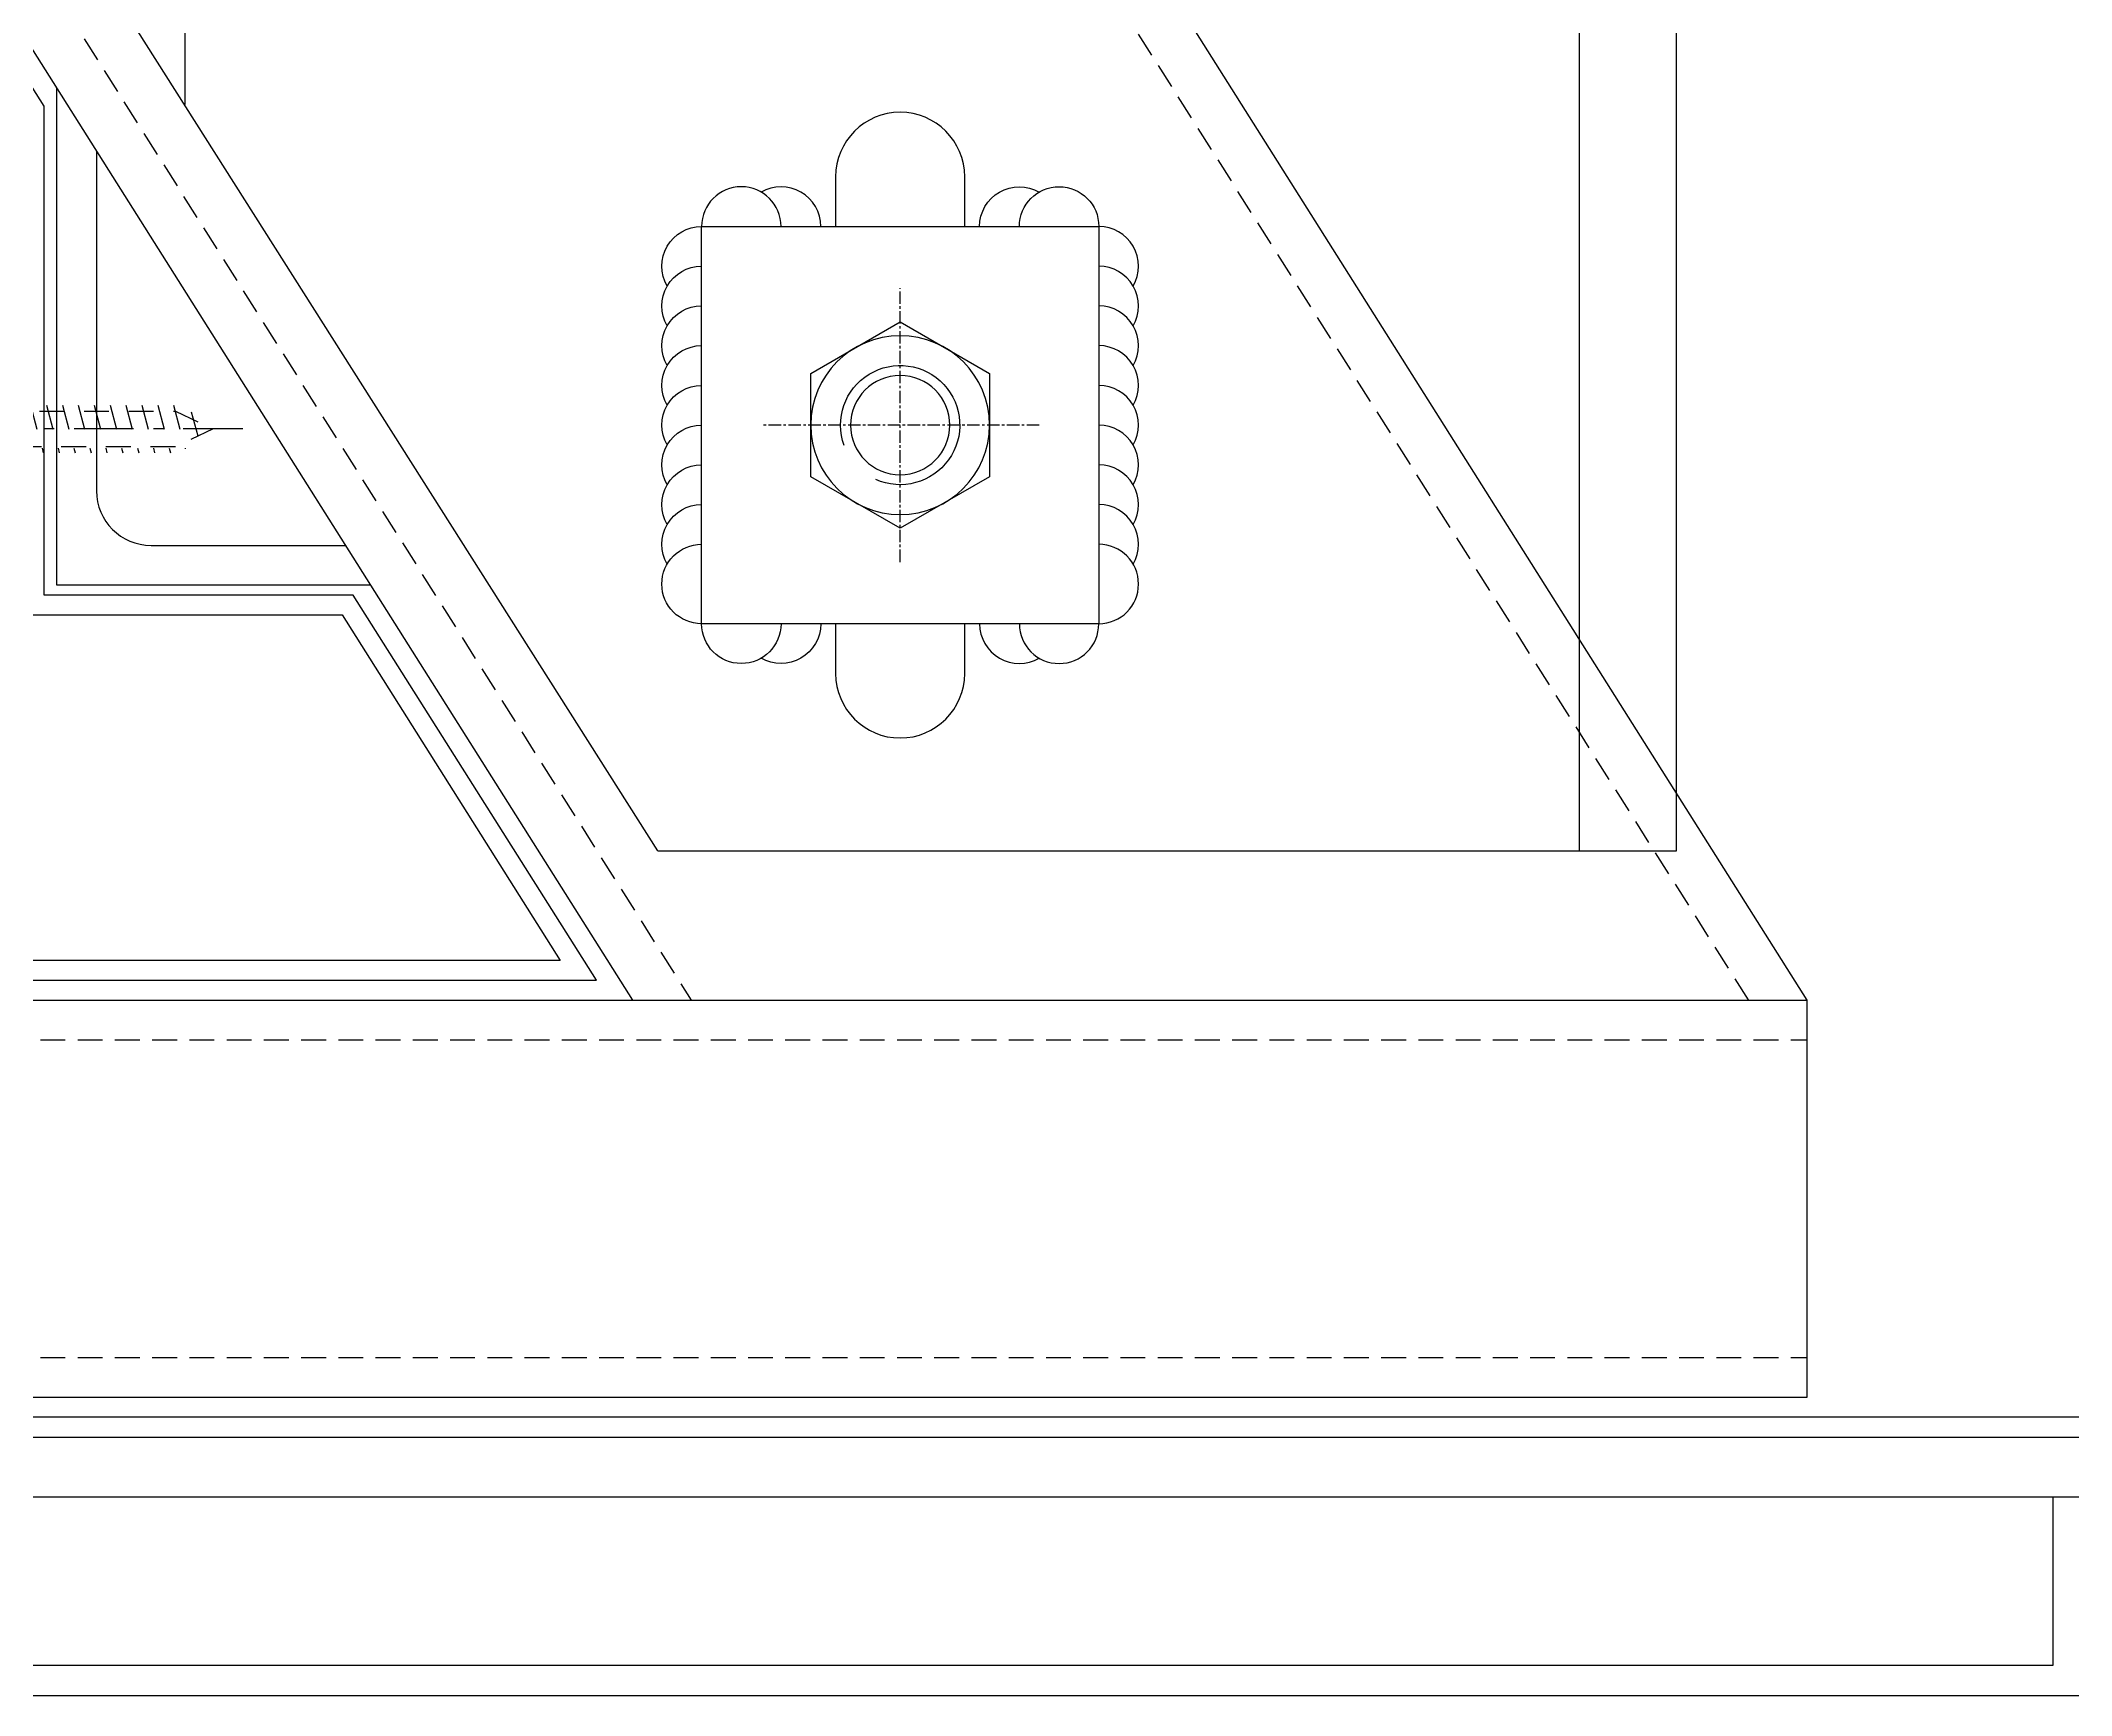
# Model space of a CAD drawing. Header units: millimetres. Extents: x 0 to 119933, y -45162 to 41221.
# Drawn here: x 36465.3 to 36669.8, y 6297.5 to 6464.1 of the extents above; entities that cross this region are included whole.
import ezdxf
from ezdxf.enums import TextEntityAlignment as Align

# ---------------------------------------------------------------- set-up
doc = ezdxf.new("R2010")
doc.units = ezdxf.units.MM
for name, pattern in [('ACAD_ISO04W100', [30, 24, -3, 0, -3]), ('CENTER', [2, 1.25, -0.25, 0.25, -0.25]), ('CENTER-PISA', [11, 6, -2, 1, -2]), ('HIDDEN', [0.375, 0.25, -0.125]), ('HIDDEN-PISA', [4.5, 2.5, -2])]:
    doc.linetypes.add(name, pattern=pattern)
doc.layers.get('DEFPOINTS').update_dxf_attribs({"color": 166})
for name, color, linetype in [('AIX', 9, 'CENTER'), ('AXIS', 1, 'ACAD_ISO04W100'), ('CW', 4, 'Continuous'), ('F-Alum', 4, 'Continuous'), ('F-Bolt', 32, 'Continuous'), ('F-SSTEEL', 3, 'Continuous'), ('F-steel', 3, 'Continuous'), ('F_ALUM', 4, 'Continuous'), ('F_FIXS', 1, 'Continuous'), ('F_STEL', 3, 'Continuous'), ('Hatch', 8, 'Continuous'), ('SC', 6, 'Continuous'), ('WELDING VW', 8, 'Continuous')]:
    doc.layers.add(name, color=color, linetype=linetype)
doc.styles.add('ROMANS', font='simplex.shx', dxfattribs={"width": 0.8, "bigfont": 'hztxt.shx'})

# ---------------------------------------------------------------- blocks, each defined once
blk = doc.blocks.new('*U372')
at = {"layer": 'AIX'}
for p, q in [((-1.4210854715202e-14, -13.78460969082656), (-1.4210854715202e-14, 13.7846096908265)), ((-14.00000000000001, 0), (13.99999999999999, 0))]:
    blk.add_line(p, q, dxfattribs=at)
at = {"layer": 'SC'}
blk.add_lwpolyline([(8.999999999999986, 5.196152422706604), (-1.4210854715202e-14, 10.39230484541324), (-9.000000000000014, 5.196152422706604), (-9.000000000000014, -5.19615242270666), (-1.4210854715202e-14, -10.39230484541329), (8.999999999999986, -5.19615242270666)], close=True, dxfattribs=at)
for centre, radius in [((-1.4210854715202e-14, 0), 8.999999999999975), ((-1.4210854715202e-14, -2.842170943040401e-14), 5)]:
    blk.add_circle(centre, radius, dxfattribs=at)
blk.add_arc((-1.4210854715202e-14, -2.842170943040401e-14), 6, 339.9386751139761, 294.2424867200839, dxfattribs=at)
blk = doc.blocks.new('*U373')
at = {"layer": 'WELDING VW'}
for centre, end in [((4, -4.996003610813204e-16), 180), ((8, -4.996003610813204e-16), 120)]:
    blk.add_arc(centre, 4, 0, end, dxfattribs=at)
blk = doc.blocks.new('*U374')
at = {"layer": 'WELDING VW'}
for centre, start in [((4, 4.996003610813204e-16), 180), ((8, 4.996003610813204e-16), 240), ((12, 4.996003610813204e-16), 240), ((16, 4.996003610813204e-16), 240), ((20, 4.996003610813204e-16), 240), ((24, 4.996003610813204e-16), 240), ((28, 4.996003610813204e-16), 240), ((32, 4.996003610813204e-16), 240), ((36, 4.996003610813204e-16), 240)]:
    blk.add_arc(centre, 4, start, 0, dxfattribs=at)
blk = doc.blocks.new('#10x22_Pan')
at = {"color": 8, "linetype": 'HIDDEN-PISA'}
for p, q in [((0.4138438763297358, 2.399999999999967), (1.699999999999136, -2.400000000000044)), ((2.013843876329759, 2.399999999999967), (3.299999999999159, -2.400000000000044)), ((3.613843876329781, 2.399999999999967), (4.899999999999181, -2.400000000000044)), ((5.213843876329804, 2.399999999999967), (6.499999999999204, -2.400000000000044)), ((6.813843876329827, 2.399999999999967), (8.099999999999227, -2.400000000000044)), ((8.41384387632985, 2.399999999999967), (9.69999999999925, -2.400000000000044)), ((10.01384387632987, 2.399999999999967), (11.29999999999927, -2.400000000000044)), ((11.6138438763299, 2.399999999999967), (12.8999999999993, -2.400000000000044)), ((13.21384387632992, 2.399999999999967), (14.49999999999932, -2.400000000000044)), ((14.81384387632994, 2.399999999999967), (16.09999999999934, -2.400000000000044)), ((16.41384387632996, 2.399999999999967), (17.69999999999936, -2.400000000000044)), ((18.01384387632999, 2.399999999999967), (19.19201573850921, -1.996997249701007)), ((19.79835977367821, 1.711377296292415), (20.61269961616347, -1.327780370490256))]:
    blk.add_line(p, q, dxfattribs=at)
at = {"color": 0, "linetype": 'ByBlock'}
blk.add_lwpolyline([(0, 4.749999999999535), (-1.390168594290003, 4.749999999999535, 0.2285372899447186), (-2.172696025254254, 4.372616109496665, 0.3492883748538538), (-2.172696025254254, -4.372616109497596, 0.2285372899447485), (-1.390168594289833, -4.750000000000465), (0, -4.750000000000238)], format="xyb", close=True, dxfattribs=at)
at = {"color": 8, "linetype": 'HIDDEN-PISA'}
for points in [[(-3.659838021111909, 0.7499999999995348), (-1.849999999999966, 0.7499999999995348), (-1.850000000000023, -0.7500000000004652), (-3.659838021111909, -0.7500000000004652)], [(-6.252776074688882e-13, 1.789999999999953), (18.19999999999936, 1.789999999999953), (21.99999999999937, -6.723788192886104e-14), (18.19999999999925, -1.790000000000088), (-6.252776074688882e-13, -1.790000000000088)]]:
    blk.add_lwpolyline(points, dxfattribs=at)
at = {"layer": 'AXIS', "color": 8, "linetype": 'CENTER-PISA'}
blk.add_line((24.989094196, -6.723788192886104e-14), (-6.700000000000216, 1.802724636235098e-14), dxfattribs=at)
at = {"layer": 'DEFPOINTS', "color": 8, "linetype": 'ByBlock', "style": 'ROMANS', "width": 0.8}
blk.add_text('#10x22', height=0.75, rotation=90, dxfattribs=at).set_placement((-1, -1.240813007896691e-13), align=Align.MIDDLE)

msp = doc.modelspace()

# ---------------------------------------------------------------- linework, layer by layer
at = {"layer": 'CW'}
for points in [[(36453.71265440568, 6417.465749558934), (36383.71265453397, 6417.465749443742), (36383.71265459963, 6377.4657494438), (36333.71265472815, 6377.465749361902), (36303.71265473979, 6417.465749312745), (35933.71265569021, 6417.465748706774), (36009.50212937611, 6297.465748830931), (36670.96404430061, 6297.465749550203), (36670.96404428798, 6317.465748868242)], [(36453.71265440568, 6417.46574952564), (36453.71265443857, 6397.465749558411), (36403.7126545668, 6397.465749476512), (36403.71265463246, 6371.465748868242), (36313.21265509463, 6371.465748868242), (36293.71265475708, 6397.46574929636), (35969.99918730918, 6397.465748766204), (36020.52550308761, 6317.465748868242), (36670.96404428798, 6317.465748868242)]]:
    msp.add_lwpolyline(points, dxfattribs=at)
at = {"layer": 'CW', "elevation": -3.644624602117119e-10}
msp.add_lwpolyline([(36667.96404428798, 6317.465748868242), (36667.96404428798, 6300.46574890273), (36011.15563539095, 6300.46574890273), (35939.15563543304, 6414.465748715709), (36302.21265474235, 6414.4657493103), (36332.21265473071, 6374.465749359457), (36386.71265460452, 6374.465749448689), (36386.71265453886, 6414.465749448689), (36453.71265441057, 6414.465749530558), (36453.71265440568, 6417.46574952564)], dxfattribs=at)
at = {"layer": 'F-Alum', "color": 8, "linetype": 'HIDDEN', "ltscale": 10}
for p, q in [((36011.16368038917, 7358.827564701176), (36637.28693315672, 6367.465748868242)), ((35935.06967913936, 7310.768195439916), (36530.8396460255, 6367.465748868242)), ((36037.82659068267, 6363.465748868242), (36643.20067133068, 6363.465748868301, 1.322211793497452e-05)), ((36037.82659068267, 6331.465748868242), (36643.20067133068, 6331.465748868271, 1.322211793497452e-05))]:
    msp.add_line(p, q, dxfattribs=at)
at = {"layer": 'F-SSTEEL'}
for p, q in [((36043.83224977273, 7316.46574866405), (36643.20067133068, 6367.465748868213)), ((35930.84223462542, 7308.098230480973), (36524.92590785155, 6367.465748868242)), ((36643.20067133068, 6367.465748868242), (36643.20067133068, 6327.465748868242))]:
    msp.add_line(p, q, dxfattribs=at)
at = {"layer": 'F-SSTEEL', "elevation": -3.644624602117119e-10}
for points in [[(36037.82659068267, 6367.465748868242), (36643.20067133068, 6367.465748868242)], [(36643.20067133068, 6327.465748868242), (36037.82659068267, 6327.465748868242)]]:
    msp.add_lwpolyline(points, dxfattribs=at)
at = {"layer": 'F-steel', "ltscale": 10, "elevation": -3.644624602117119e-10}
for points in [[(36558.39133098861, 6445.350179793284), (36558.39133098861, 6450.350179793284, 0.9999999999999999), (36545.39133098861, 6450.350179793284), (36545.39133098861, 6445.350179793284)], [(36545.39133098861, 6405.350179793284), (36545.39133098861, 6400.350179793284, 0.9999999999999999), (36558.39133098861, 6400.350179793284), (36558.39133098861, 6405.350179793284)]]:
    msp.add_lwpolyline(points, format="xyb", dxfattribs=at)
msp.add_lwpolyline([(36571.89133098861, 6405.350179793284), (36531.89133098861, 6405.350179793284), (36531.89133098861, 6445.350179793284), (36571.89133098861, 6445.350179793284)], close=True, dxfattribs=at)
at = {"layer": 'F_ALUM', "elevation": -2.077581931670611}
for points in [[(36486.4425099605, 7369.46574866405), (35877.98061151261, 7369.46574866405), (35877.98061151261, 7312.618700514489), (35923.25621037715, 7312.618700514489), (36463.71265435632, 6456.895998454042), (36463.71265435632, 6406.236276839394), (36495.70826804155, 6406.236276839394), (36517.6686015203, 6371.465748868242), (36033.82659068267, 6371.465748868242), (36033.82659068267, 6323.465748868242), (36203.9971886329, 6323.465748868242), (36203.9971886329, 6323.465748868242), (36684.71496051265, 6323.465749120893)], [(36686.71496051265, 6325.465749120893), (36201.9971886329, 6325.465748868242), (36201.9971886329, 6325.465748868242), (36035.82659068267, 6325.465748868242), (36035.82659068267, 6369.465748868242), (36521.29725468595, 6369.465748868242), (36496.81060541508, 6408.236276839394), (36465.71265435632, 6408.236276839394), (36465.71265435632, 6457.47469929693), (35924.35854775069, 7314.618700514489), (35879.98061151261, 7314.618700514489), (35879.98061151261, 7367.46574866405), (36484.4425099605, 7367.46574866405)]]:
    msp.add_lwpolyline(points, dxfattribs=at)
at = {"layer": 'F_STEL'}
for p, q in [((36479.8468499658, 6647.467358144611, -1.946673624297901e-06), (36479.8468499658, 6457.612370932446, -1.946673624297901e-06)), ((36620.2970981063, 6382.478761828737, -1.946673624297901e-06), (36620.2970981063, 6647.467358144611, -1.946673624297901e-06)), ((36630.07197403611, 6382.478761828737, -1.946382585993334e-06), (36630.07197403611, 6647.467358144611, -1.946382585993334e-06)), ((36527.47305465065, 6382.478761828737), (36630.07197403611, 6382.478761828766))]:
    msp.add_line(p, q, dxfattribs=at)
for points, elevation in [([(36527.47305465065, 6382.478761828737), (36470.07197403611, 6473.032909100439)], -6.55500764779049e-10), ([(36498.54452173662, 6409.236276839394), (36466.96557433478, 6409.236276839394), (36466.96557433478, 6459.236276839336)], -3.644624602117119e-10)]:
    msp.add_lwpolyline(points, dxfattribs=dict(at, elevation=elevation))
at = {"layer": 'F_STEL', "elevation": -3.644624602117119e-10}
msp.add_lwpolyline([(36470.96557433478, 6452.902943512716), (36470.96557433478, 6418.736276839394, 0.414213562373095), (36476.46557433478, 6413.236276839394), (36496.01820594445, 6413.236276839394)], format="xyb", dxfattribs=at)

# ---------------------------------------------------------------- block references
at = {"layer": 'F-Bolt', "xscale": -1}
msp.add_blockref('*U372', (36551.89133098861, 6425.350179793284), dxfattribs=at)
at = {"layer": 'F_FIXS'}
msp.add_blockref('#10x22_Pan', (36460.71265435632, 6424.965749525727), dxfattribs=at)
at = {"layer": 'Hatch'}
msp.add_blockref('*U373', (36531.89133098861, 6445.350179793284), dxfattribs=at)
at = {"layer": 'Hatch', "xscale": -1}
msp.add_blockref('*U373', (36571.89133098861, 6445.350179793284), dxfattribs=at)
for name, rotation in [('*U374', 270), ('*U373', 180)]:
    msp.add_blockref(name, (36531.89133098861, 6405.350179793284), dxfattribs=dict(at, rotation=rotation))
at = {"layer": 'Hatch'}
for name, rotation in [('*U374', 90), ('*U373', 180)]:
    msp.add_blockref(name, (36571.89133098861, 6405.350179793284), dxfattribs=dict(at, rotation=rotation))

doc.saveas('drawing.dxf')
